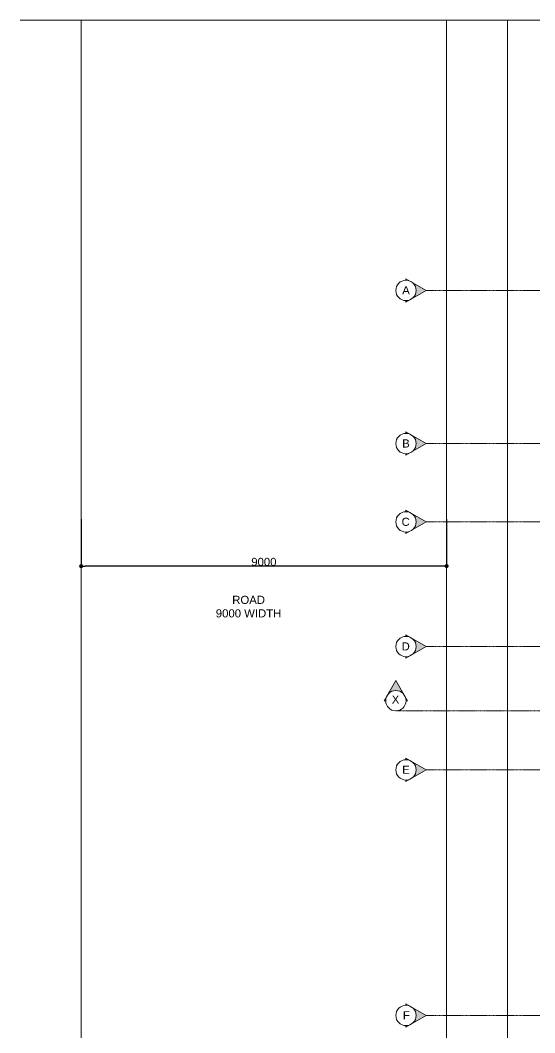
# Model space of a CAD drawing. Header units: millimetres. Extents: x -425671 to 598394, y -194194 to 343585.
# Drawn here: x 27039 to 39710, y 55700 to 80648 of the extents above; entities that cross this region are included whole.
import ezdxf

# ---------------------------------------------------------------- set-up
doc = ezdxf.new("R2010")
doc.units = ezdxf.units.MM
doc.linetypes.add('ACAD_ISO10W100', pattern=[18, 12, -3, 0, -3])
doc.linetypes.add('DOT3', pattern=[0.06, 0, -0.06])
for name, color, linetype, lineweight in [('C TEXT', 30, 'Continuous', 13), ('Centre line', 30, 'Continuous', 9), ('Road', 250, 'Continuous', 5), ('S-DIM', 30, 'Continuous', 13), ('TEXT', 30, 'DOT3', 9)]:
    doc.layers.add(name, color=color, linetype=linetype, lineweight=lineweight)
doc.styles.get("Standard").update_dxf_attribs({"font": 'arial.ttf'})
doc.dimstyles.new('ISO-25', dxfattribs={"dimtxt": 200, "dimasz": 180, "dimexe": 1.25, "dimexo": 0.625, "dimtad": 1, "dimtxsty": 'Standard', "dimblk": 'DOT', "dimcen": 2.5, "dimadec": 0, "dimazin": 0, "dimtfac": 1, "dimtmove": 0, "dimatfit": 3, "dimfxl": 0, "dimarcsym": 0})

# ---------------------------------------------------------------- blocks, each defined once
blk = doc.blocks.new('CC')
at = {"layer": 'C TEXT', "linetype": 'Continuous', "ltscale": 500}
h = blk.add_hatch(color=253, dxfattribs=at)
h.dxf.hatch_style = 1
h.paths.add_polyline_path([(2471483781, 936792745), (2471483781, 936792783, -0.131652), (2471483656, 936792817)])
h.paths.add_polyline_path([(2471483781, 936793322), (2471483656, 936793250, -0.131652), (2471483781, 936793283)])
h = blk.add_hatch(color=253, dxfattribs=at)
h.dxf.hatch_style = 1
edge = h.paths.add_edge_path()
edge.add_arc((2471483781, 936793033), 250, 180, 240)
edge.add_line((2471483656, 936792817), (2471483281, 936793033))
edge.add_line((2471483281, 936793033), (2471483656, 936793250))
edge.add_arc((2471483781, 936793033), 250, 120, 180)
for points in [[(2471483281, 936793033), (2471483781, 936793322)], [(2471483781, 936793283), (2471483781, 936793322)], [(2471483281, 936793033), (2471483781, 936792745)], [(2471483781, 936792745), (2471483781, 936792783)]]:
    blk.add_lwpolyline(points, dxfattribs=at)
blk.add_circle((2471483781, 936793033), 250, dxfattribs=at)
blk = doc.blocks.new('_Dot')
at = {"color": 0, "linetype": 'ByBlock', "lineweight": -2}
blk.add_line((-0.5, 0), (-1, 0), dxfattribs=at)
at = {"color": 0, "linetype": 'ByBlock', "const_width": 0.5}
blk.add_lwpolyline([(-0.25, 0, 1), (0.25, 0, 1)], format="xyb", close=True, dxfattribs=at)
blk = doc.blocks.new('*D215')
at = {"layer": 'Defpoints', "color": 0, "transparency": 16777216}
for p in [(28539, 68356), (37539, 68356), (28539, 67198)]:
    blk.add_point(p, dxfattribs=at)
at = {"layer": 'S-DIM', "color": 0, "lineweight": -2, "transparency": 16777216}
for p, q in [((28539, 68356), (28539, 67197)), ((37539, 68356), (37539, 67197)), ((37439, 67198), (28639, 67198))]:
    blk.add_line(p, q, dxfattribs=at)
at = {"layer": 'S-DIM', "color": 0, "lineweight": -2, "transparency": 16777216, "xscale": 100, "yscale": 100, "zscale": 100, "rotation": 180}
blk.add_blockref('_Dot', (28539, 67198), dxfattribs=at)
at = {"layer": 'S-DIM', "color": 0, "lineweight": -2, "transparency": 16777216, "xscale": 100, "yscale": 100, "zscale": 100}
blk.add_blockref('_Dot', (37539, 67198), dxfattribs=at)
at = {"layer": 'S-DIM', "color": 0, "transparency": 16777216, "insert": (33039, 67301), "char_height": 200, "attachment_point": 5}
blk.add_mtext('9000', dxfattribs=at)

msp = doc.modelspace()

# ---------------------------------------------------------------- linework, layer by layer
at = {"layer": 'Centre line', "linetype": 'ACAD_ISO10W100', "ltscale": 0.6}
for p, q in [((37039.03, 73991.777), (63039.03, 73991.777)), ((37039.03, 70216.777), (63039.03, 70216.777)), ((37039.03, 68286.777), (63039.03, 68286.777)), ((37039.03, 65216.777), (63039.03, 65216.777)), ((37039.03, 62176.777), (63039.03, 62176.777)), ((37039.03, 56126.766), (63039.03, 56126.766))]:
    msp.add_line(p, q, dxfattribs=at)
msp.add_lwpolyline([(63775.22, 63550.004), (57278.523, 63550.004), (57278.523, 62960.47), (49359.352, 62960.47), (49359.352, 63632.475), (36289.859, 63632.475)], dxfattribs=at)
at = {"layer": 'Road'}
for p, q in [((27039.03, 80647.66), (40539.03, 80647.66)), ((28539.03, 80647.66), (28539.03, 46601.777)), ((37539.03, 80647.66), (37539.03, 55311.777)), ((39039.03, 80647.66), (39039.03, 54811.777))]:
    msp.add_line(p, q, dxfattribs=at)

# ---------------------------------------------------------------- block references
at = {"layer": 'C TEXT', "linetype": 'Continuous', "xscale": -1}
for p in [(2471520319.828, -936719041.697), (2471520319.828, -936722816.697), (2471520319.828, -936724746.697), (2471520319.828, -936727816.697), (2471520319.828, -936730856.697), (2471520319.828, -936736906.707)]:
    msp.add_blockref('CC', p, dxfattribs=at)
at = {"layer": 'Centre line', "linetype": 'Continuous', "rotation": 270}
msp.add_blockref('CC', (-936756743.615, 2471547663.227), dxfattribs=at)

# ---------------------------------------------------------------- texts
at = {"layer": 'C TEXT', "linetype": 'Continuous', "ltscale": 500, "char_height": 200, "attachment_point": 3}
for s, insert in [('A', (36632.273, 74095.182)), ('B', (36632.273, 70320.182)), ('C ', (36632.273, 68390.182)), ('D', (36632.273, 65320.182)), ('E', (36632.273, 62280.182)), ('F', (36632.273, 56230.171))]:
    msp.add_mtext_dynamic_manual_height_columns(s, width=187.8802, gutter_width=12.5, heights=[0], dxfattribs=dict(at, insert=insert))
at = {"layer": 'Centre line', "linetype": 'Continuous', "ltscale": 500, "insert": (36188.748, 64009.492), "char_height": 200, "attachment_point": 1}
msp.add_mtext_dynamic_manual_height_columns('X', width=187.8802, gutter_width=12.5, heights=[0], dxfattribs=at)
at = {"layer": 'TEXT', "linetype": 'Continuous', "insert": (31809.146, 66467.158), "char_height": 200, "attachment_point": 1}
msp.add_mtext_dynamic_manual_height_columns('\\pi450.43895;ROAD\\P\\pi45.32299;9000 WIDTH', width=1671.27354, gutter_width=12.5, heights=[687.188], dxfattribs=at)

# ---------------------------------------------------------------- dimensions: what is measured, and where the dimension line sits
at = {"layer": 'S-DIM'}
dim = msp.add_linear_dim(base=(28539.03, 67198.061), p1=(37539.03, 68356.229), p2=(28539.03, 68356.229), dimstyle='ISO-25', override={"dimasz": 100}, dxfattribs=at)
dim.commit()
dim.dimension.update_dxf_attribs({"geometry": '*D215', "text_midpoint": (33039.03, 67300.801)})

doc.saveas('drawing.dxf')
